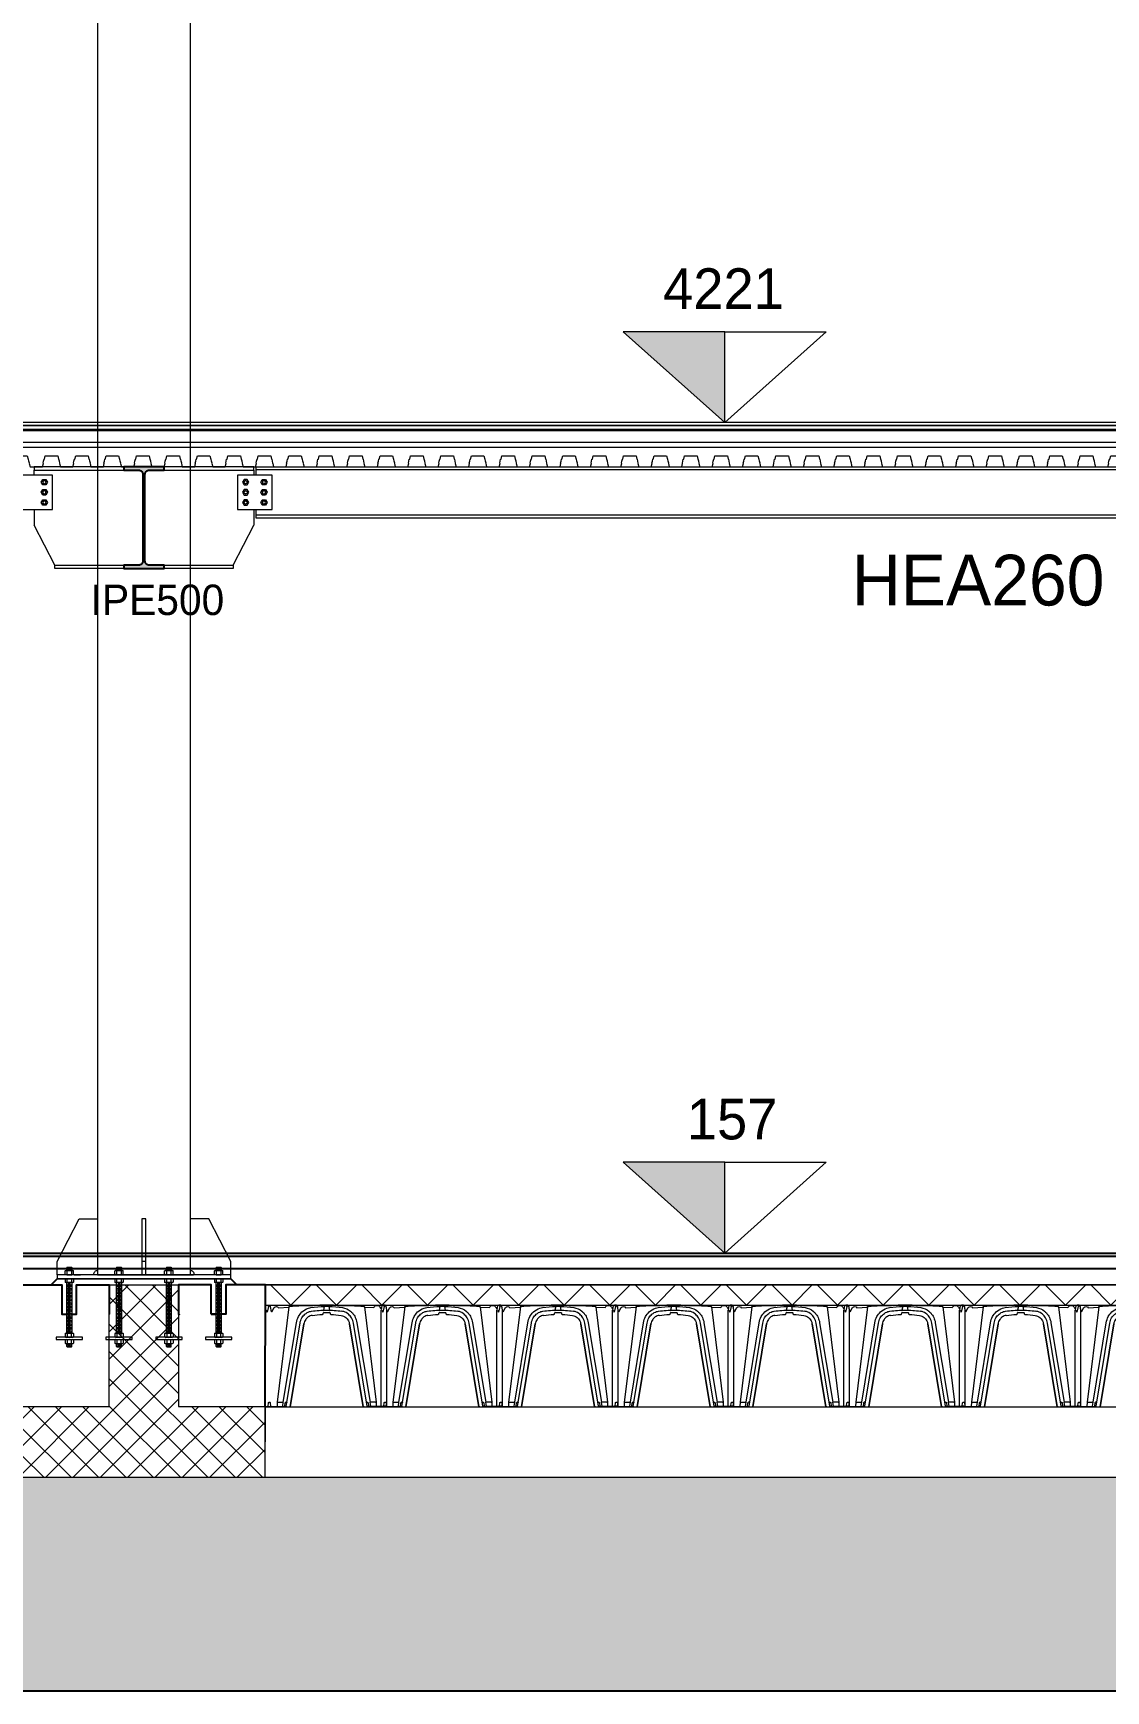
# Model space of a CAD drawing. Header units: millimetres. Extents: x -6949 to 549764, y -83146 to 127128.
# Drawn here: x 295079 to 300364, y 60513 to 68681 of the extents above; entities that cross this region are included whole.
import ezdxf

# ---------------------------------------------------------------- set-up
doc = ezdxf.new("R2010")
doc.units = ezdxf.units.MM
for name, color, linetype, lineweight in [('armatura', 1, 'Continuous', 15), ('bulloni', 5, 'Continuous', 9), ('fonda', 7, 'Continuous', 18), ('iglù', 252, 'Continuous', 9), ('Layer4', 7, 'Continuous', 15), ('piastra', 6, 'Continuous', 18), ('S-BEAM', 5, 'Continuous', 18), ('S-COLS', 7, 'Continuous', 18), ('S-FSTN', 7, 'Continuous', 18), ('S20', 7, 'Continuous', 25), ('SEZIONI acciaio - Steel sections', 7, 'Continuous', 25), ('solaio2', 7, 'Continuous', 9)]:
    doc.layers.add(name, color=color, linetype=linetype, lineweight=lineweight)
doc.layers.add('quote', color=7, linetype='Continuous', lineweight=5, true_color=0x383838)
doc.styles.get("Standard").update_dxf_attribs({"font": ''})
doc.styles.get('Standard').set_extended_font_data('Bahnschrift Light')

# ---------------------------------------------------------------- blocks, each defined once
blk = doc.blocks.new('*U410')
at = {"layer": 'bulloni'}
for p, q in [((-8.7, -0.3), (8.7, 0.7)), ((-6.7, 6.9), (6.7, 6.2)), ((-6.7, 3.2), (6.7, 3.9)), ((-8.7, -6.9), (8.7, -6)), ((-6.7, -3.5), (6.7, -2.8))]:
    blk.add_line(p, q, dxfattribs=at)
blk = doc.blocks.new('*U411')
at = {"color": 0, "linetype": 'ByBlock', "lineweight": -2, "transparency": 16777216}
for p in [(0, 227.5), (0, 210), (0, 192.5), (0, 175), (0, 157.5), (0, 140), (0, 122.5), (0, 105), (0, 87.5), (0, 70), (0, 52.5), (0, 35), (0, 17.5), (0, 0)]:
    blk.add_blockref('*U410', p, dxfattribs=at)
blk = doc.blocks.new('*U412')
at = {"layer": 'bulloni'}
for p, q in [((-8.7, -0.3), (8.7, 0.7)), ((-6.7, 6.9), (6.7, 6.2)), ((-6.7, 3.2), (6.7, 3.9)), ((-8.7, -6.9), (8.7, -6)), ((-6.7, -3.5), (6.7, -2.8))]:
    blk.add_line(p, q, dxfattribs=at)
blk = doc.blocks.new('*U405')
at = {"color": 0, "linetype": 'ByBlock', "lineweight": -2, "transparency": 16777216}
for p in [(0, 227.5), (0, 210), (0, 192.5), (0, 175), (0, 157.5), (0, 140), (0, 122.5), (0, 105), (0, 87.5), (0, 70), (0, 52.5), (0, 35), (0, 17.5), (0, 0)]:
    blk.add_blockref('*U412', p, dxfattribs=at)
blk = doc.blocks.new('*U406')
at = {"layer": 'bulloni'}
for p, q in [((-8.7, -0.3), (8.7, 0.7)), ((-6.7, 6.9), (6.7, 6.2)), ((-6.7, 3.2), (6.7, 3.9)), ((-8.7, -6.9), (8.7, -6)), ((-6.7, -3.5), (6.7, -2.8))]:
    blk.add_line(p, q, dxfattribs=at)
blk = doc.blocks.new('*U407')
at = {"color": 0, "linetype": 'ByBlock', "lineweight": -2, "transparency": 16777216}
for p in [(0, 227.5), (0, 210), (0, 192.5), (0, 175), (0, 157.5), (0, 140), (0, 122.5), (0, 105), (0, 87.5), (0, 70), (0, 52.5), (0, 35), (0, 17.5), (0, 0)]:
    blk.add_blockref('*U406', p, dxfattribs=at)
blk = doc.blocks.new('*U408')
at = {"layer": 'bulloni'}
for p, q in [((-8.7, -0.3), (8.7, 0.7)), ((-6.7, 6.9), (6.7, 6.2)), ((-6.7, 3.2), (6.7, 3.9)), ((-8.7, -6.9), (8.7, -6)), ((-6.7, -3.5), (6.7, -2.8))]:
    blk.add_line(p, q, dxfattribs=at)
blk = doc.blocks.new('*U409')
at = {"color": 0, "linetype": 'ByBlock', "lineweight": -2, "transparency": 16777216}
for p in [(0, 227.5), (0, 210), (0, 192.5), (0, 175), (0, 157.5), (0, 140), (0, 122.5), (0, 105), (0, 87.5), (0, 70), (0, 52.5), (0, 35), (0, 17.5), (0, 0)]:
    blk.add_blockref('*U408', p, dxfattribs=at)
blk = doc.blocks.new('*U442')
at = {"layer": 'bulloni'}
blk.add_lwpolyline([(-15.6, 0), (-7.8, -13.5), (7.8, -13.5), (15.6, 0), (7.8, 13.5), (-7.8, 13.5)], close=True, dxfattribs=at)
for radius in [9, 7.88]:
    blk.add_circle((0, 0), radius, dxfattribs=at)
blk = doc.blocks.new('*U443')
at = {"color": 0, "linetype": 'ByBlock', "lineweight": -2, "transparency": 16777216}
for p in [(0, 0), (0, -50), (0, -100)]:
    blk.add_blockref('*U442', p, dxfattribs=at)
blk = doc.blocks.new('*U436')
at = {"layer": 'bulloni'}
blk.add_lwpolyline([(-15.6, 0), (-7.8, -13.5), (7.8, -13.5), (15.6, 0), (7.8, 13.5), (-7.8, 13.5)], close=True, dxfattribs=at)
for radius in [9, 7.88]:
    blk.add_circle((0, 0), radius, dxfattribs=at)
blk = doc.blocks.new('*U437')
at = {"color": 0, "linetype": 'ByBlock', "lineweight": -2, "transparency": 16777216}
for p in [(0, 0), (0, -50), (0, -100)]:
    blk.add_blockref('*U436', p, dxfattribs=at)
blk = doc.blocks.new('*U440')
at = {"layer": 'bulloni'}
blk.add_lwpolyline([(-15.6, 0), (-7.8, -13.5), (7.8, -13.5), (15.6, 0), (7.8, 13.5), (-7.8, 13.5)], close=True, dxfattribs=at)
for radius in [9, 7.88]:
    blk.add_circle((0, 0), radius, dxfattribs=at)
blk = doc.blocks.new('*U441')
at = {"color": 0, "linetype": 'ByBlock', "lineweight": -2, "transparency": 16777216}
for p in [(0, 0), (0, -50), (0, -100)]:
    blk.add_blockref('*U440', p, dxfattribs=at)
blk = doc.blocks.new('solido h 50')
at = {"linetype": 'Continuous'}
for p, q in [((107.6, 927.3), (108.9, 933.3)), ((110.2, 934.3), (113.1, 934.3)), ((115.6, 928.1), (114.5, 933.3)), ((117.8, 931.5), (115.8, 928.1)), ((140.9, 931.9), (123.5, 790.9)), ((126.8, 930.8), (126.5, 931.3)), ((140.8, 931.6), (126.8, 930.8)), ((140.9, 931.9), (140.9, 931.9)), ((140.9, 931.9), (140.9, 931.9)), ((140.9, 931.9), (140.9, 931.9)), ((140.9, 931.9), (140.9, 931.9)), ((141.6, 932.6), (141.6, 932.6)), ((150.4, 933.4), (150.3, 933.4)), ((174.8, 934.2), (174.6, 934.2)), ((177, 934.2), (174.7, 934.2)), ((176.1, 934.2), (174.8, 934.2)), ((177, 934.2), (176.1, 934.2)), ((177.3, 934.2), (177, 934.2)), ((177.3, 934.2), (177.3, 934.2)), ((177.3, 934.2), (177.3, 934.2)), ((177.9, 934.2), (177.3, 934.2)), ((177.9, 934.2), (177.3, 934.2)), ((177.9, 934.2), (177.9, 934.2)), ((179, 934.2), (177.9, 934.2)), ((206.9, 934.3), (186.3, 934.3)), ((186.3, 934.3), (206.9, 934.3)), ((191.9, 927.2), (193, 932.3)), ((200, 934.3), (193.2, 934.3)), ((193.2, 934.3), (193.2, 934.3)), ((199.3, 933), (193.9, 933)), ((200, 934.3), (200, 934.3)), ((200.1, 932.3), (201.2, 927.2)), ((242.8, 933.4), (242.8, 933.4)), ((251.6, 932.6), (251.6, 932.6)), ((252.3, 931.9), (252.3, 931.9)), ((252.3, 931.9), (252.3, 931.9)), ((252.3, 931.9), (252.3, 931.9)), ((252.3, 931.9), (252.3, 931.9)), ((252.3, 931.9), (269.6, 790.9)), ((267.8, 930.7), (252.3, 931.6)), ((278, 924.7), (279.6, 932.3)), ((280.5, 933), (281.9, 933)), ((282.8, 932.3), (284.5, 924.3)), ((107.6, 927.3), (107.6, 927.3)), ((107.6, 927.2), (107.6, 927.3)), ((107.6, 927.2), (107.6, 927.2)), ((107.6, 925.6), (107.6, 927.2)), ((107.6, 785.4), (107.6, 907.8)), ((151.9, 908.6), (132.4, 790.9)), ((136.8, 785.3), (157.1, 907.8)), ((163, 906.8), (142.7, 784.3)), ((142.7, 784.3), (163, 906.8)), ((151.9, 908.6), (151.9, 908.6)), ((163, 906.8), (163, 906.8)), ((163, 906.8), (163, 906.8)), ((190.6, 920.7), (190.6, 920.7)), ((190.6, 920.7), (190.7, 920.7)), ((190.6, 920.7), (190.7, 920.7)), ((190.6, 920.7), (190.6, 920.7)), ((191.4, 921.8), (191.3, 921.3)), ((191.3, 921.3), (191.3, 921.3)), ((191.3, 921.3), (191.3, 921.3)), ((191.6, 922.7), (191.4, 921.9)), ((191.4, 921.9), (191.4, 921.8)), ((191.6, 922.9), (191.6, 922.9)), ((191.6, 922.9), (191.6, 922.7)), ((191.6, 922.9), (191.6, 922.9)), ((192.2, 923.6), (192.2, 923.6)), ((201.5, 922.9), (201.5, 922.9)), ((201.6, 922.7), (201.5, 922.9)), ((201.5, 922.9), (201.5, 922.9)), ((201.7, 921.9), (201.6, 922.7)), ((201.8, 921.6), (201.7, 921.9)), ((201.9, 921.3), (201.8, 921.6)), ((201.9, 921.3), (201.9, 921.3)), ((201.9, 921.3), (201.9, 921.3)), ((202.5, 920.7), (202.6, 920.7)), ((202.6, 920.7), (202.9, 920.7)), ((202.9, 920.7), (202.6, 920.7)), ((230.2, 906.8), (230.2, 906.8)), ((250.4, 784.3), (230.2, 906.8)), ((230.2, 906.8), (230.2, 906.8)), ((230.2, 906.8), (250.4, 784.3)), ((256.3, 785.3), (236, 907.8)), ((241.2, 908.6), (241.2, 908.6)), ((260.7, 790.9), (241.2, 908.6)), ((277.7, 924.7), (274.2, 930.9)), ((277.7, 924.7), (277.7, 924.7)), ((278, 924.7), (278, 924.7)), ((278, 924.7), (278, 924.7)), ((278, 924.7), (278, 924.7)), ((284.5, 924.3), (284.5, 924.4)), ((284.5, 924.4), (284.5, 924.4)), ((286.3, 927.1), (284.7, 924.3)), ((284.8, 924.3), (284.7, 924.3)), ((287.1, 927.3), (286.6, 927.3)), ((287.1, 927.3), (287.1, 927.3)), ((287.1, 784.3), (287.1, 927.3)), ((107.6, 785.4), (108.2, 785.4)), ((107.6, 784.9), (107.6, 785.4)), ((108.2, 784.9), (107.6, 784.9)), ((107.6, 784.9), (107.6, 784.9)), ((108.2, 785.4), (108.6, 785.4)), ((108.5, 784.9), (108.2, 784.9)), ((108.5, 784.9), (109.7, 784.9)), ((109.8, 785.4), (108.6, 785.4)), ((112.7, 784.9), (109.7, 784.9)), ((109.8, 785.4), (112.2, 785.4)), ((113.5, 785.4), (112.2, 785.4)), ((113.9, 784.9), (112.7, 784.9)), ((112.8, 784.3), (112.7, 784.9)), ((112.8, 784.3), (114, 784.3)), ((114, 785.4), (113.5, 785.4)), ((113.9, 784.9), (130.1, 784.9)), ((114, 784.3), (113.9, 784.9)), ((123.5, 785.4), (114, 785.4)), ((114, 784.3), (130.1, 784.3)), ((123.5, 790.9), (123.4, 784.9)), ((124.4, 790.9), (123.5, 790.9)), ((124.4, 790.9), (132.5, 790.9)), ((130.1, 784.9), (136.4, 784.9)), ((136.8, 784.3), (130.1, 784.3)), ((131.5, 785.3), (132.5, 790.9)), ((135.3, 790.1), (134.9, 785)), ((137.3, 790.9), (136.2, 790.9)), ((136.8, 785.1), (136.8, 784.3)), ((141.1, 784.3), (136.8, 784.3)), ((141.1, 784.3), (142.7, 784.3)), ((252.1, 784.3), (250.4, 784.3)), ((256.5, 784.3), (252.1, 784.3)), ((255.9, 790.9), (256.9, 790.9)), ((256.3, 785.3), (256.4, 784.9)), ((256.8, 784.9), (256.4, 784.9)), ((256.4, 784.9), (256.5, 784.3)), ((256.5, 784.3), (256.9, 784.3)), ((287.1, 784.9), (256.8, 784.9)), ((256.8, 784.9), (256.8, 784.9)), ((256.9, 784.3), (256.9, 784.3)), ((263.1, 784.3), (256.9, 784.3)), ((258.3, 785), (257.8, 790.1)), ((268.7, 790.9), (260.7, 790.9)), ((261.6, 785.3), (260.7, 790.9)), ((279.3, 784.3), (263.1, 784.3)), ((268.7, 790.9), (269.6, 790.9)), ((269.6, 790.9), (269.7, 784.9)), ((279.3, 784.3), (280.5, 784.3)), ((279.9, 790.1), (279.5, 785)), ((286.7, 784.3), (280.5, 784.3)), ((281.8, 790.9), (280.8, 790.9)), ((283.2, 785), (282.7, 790.1)), ((287.1, 784.3), (286.7, 784.3))]:
    blk.add_line(p, q, dxfattribs=at)
for points in [[(173.4, 931, 0.136663), (161.4, 925.6, 0.075513), (156.2, 919.8, 0.069948), (152.9, 912.6, 0.0344), (151.9, 908.6)], [(157.1, 907.8, -0.089518), (159.9, 915.6, -0.08462), (164.5, 921.1, -0.102034), (171.3, 925, -0.039458), (174.2, 925.6)], [(175.1, 919.3, 0.133193), (168.5, 916.4, 0.106303), (164.5, 911.4, 0.076859), (163, 906.8)], [(191.6, 922.9, -0.162784), (192, 923.5, -0.095787), (192.2, 923.6)], [(201, 923.6, -0.128744), (201.2, 923.4, -0.135765), (201.5, 922.9)], [(218, 919.3, -0.115244), (223.8, 917, -0.089496), (227.6, 913.3, -0.111107), (230.2, 906.8)], [(236, 907.8, 0.089518), (233.3, 915.6, 0.08462), (228.7, 921.1, 0.102034), (221.9, 925, 0.039458), (219, 925.6)], [(241.2, 908.6, 0.07966), (238.3, 917.5, 0.08148), (233.1, 924.4, 0.113923), (223.6, 930.1, 0.040821), (219.8, 931)]]:
    blk.add_lwpolyline(points, format="xyb", dxfattribs=at)
for centre, radius, start, end in [((110.2, 933), 1.35, 90, 168), ((113.1, 933), 1.35, 12, 90), ((122.1, 929.1), 4.95, 27, 150), ((141.6, 931.9), 0.75, 91.9179, 173.9883), ((141.6, 931.8), 0.75, 91.9181, 173.9882), ((167.2, 680.5), 253.4, 91.6199, 95.8125), ((188.6, 116.1), 818.2, 90.9842, 92.0008), ((196.6, 773.8), 158.8, 91.2231, 98.3969), ((196.6, -692.2), 1626.5, 90.3633, 90.6196), ((186.3, 932.8), 1.5, 90, 90.3633), ((193.2, 933), 1.35, 90, 98.8655), ((193.9, 932.1), 0.9, 90, 168), ((199.3, 932.1), 0.9, 12, 90), ((200, 933), 1.35, 81.1345, 90), ((196.6, 773.8), 158.8, 81.6031, 88.7768), ((203.8, 90.8), 843.5, 88.01, 89.7898), ((225.9, 680.5), 253.4, 84.1906, 88.3832), ((251.6, 931.9), 0.75, 6.0149, 88.0851), ((251.6, 931.9), 0.75, 6.0148, 88.0852), ((271, 929.1), 3.6, 30, 152.9143), ((280.5, 932.1), 0.9, 90, 168), ((281.9, 932.1), 0.9, 12, 90), ((-10694, 899.6), 10801.6, 0.04323, 0.13798), ((108.2, 906.6), 1.17, 78.7223, 91.1428), ((115.7, 928.1), 0.159, 213.856, 328.0392), ((196.6, 773.8), 153.4, 89.9999, 98.3968), ((196.6, 773.8), 147, 92.3342, 98.3969), ((196.6, 773.8), 147, 92.3339, 98.3969), ((190.6, 921.5), 0.75, 276.8301, 347.6969), ((190.6, 921.5), 0.75, 276.7973, 347.7432), ((196.3, 767.4), 156.2, 89.9081, 91.5201), ((196.6, 773.8), 153.4, 81.6032, 90.0001), ((196.8, 763.3), 160.4, 88.5128, 90.0819), ((202.6, 921.5), 0.75, 192.2309, 262.2068), ((202.6, 921.5), 0.751, 192.2044, 262.2384), ((196.6, 773.8), 147, 81.6031, 87.5469), ((196.6, 773.8), 147, 81.6031, 87.5469), ((277.8, 924.8), 0.15, 213.9796, 339.3171), ((284.6, 924.4), 0.15, 200.4704, 330.0115), ((284.6, 924.4), 0.15, 192.0138, 329.9989), ((286.6, 927), 0.3, 90.0075, 149.9931), ((131.1, 785.3), 0.452, 269.7718, 350.4703), ((134.8, 785), 0.15, 270, 355), ((136.2, 790), 0.9, 90, 175), ((136.4, 785.3), 0.45, 270, 324.2654), ((136.4, 785.3), 0.45, 324.2654, 350.6), ((137.3, 790), 0.9, 56.716, 90), ((255.9, 790), 0.9, 90, 123.284), ((256.9, 790), 0.9, 5, 90), ((258.4, 785), 0.15, 185, 270), ((262.1, 785.3), 0.452, 189.5297, 270.2282), ((279.3, 785), 0.15, 270, 355), ((280.8, 790), 0.9, 90, 175), ((281.8, 790), 0.9, 5, 90), ((283.3, 785), 0.15, 185, 270)]:
    blk.add_arc(centre, radius, start, end, dxfattribs=at)
blk = doc.blocks.new('*U485')
at = {"layer": 'iglù', "linetype": 'Continuous', "xscale": -3.333639676299367, "yscale": 3.333639676299367, "zscale": 3.333639676299367}
blk.add_blockref('solido h 50', (658, -2864.7), dxfattribs=at)
blk = doc.blocks.new('*U486')
at = {"layer": 'S-BEAM', "color": 0, "linetype": 'ByBlock', "lineweight": -2, "transparency": 16777216}
for p in [(0, 0), (570, 0), (1140, 0), (1710, 0), (2280, 0), (2850, 0), (3420, 0), (3990, 0), (4560, 0), (5130, 0), (5700, 0)]:
    blk.add_blockref('*U485', p, dxfattribs=at)
blk = doc.blocks.new('*U487')
at = {"layer": 'Layer4'}
for points in [[(-109.7, 11.3), (-105.8, 27.5), (-44.2, 27.5), (-40.3, 11.3)], [(-35.1, -10), (-33.5, -8.6), (-35.8, 1.1), (-38.2, 10.8), (-40.3, 11.3)], [(35.1, -10), (33.5, -8.6), (35.8, 1.1), (38.2, 10.8), (40.3, 11.3)], [(40.3, 11.3), (44.2, 27.5), (105.8, 27.5), (109.7, 11.3)], [(-35.1, -10), (-30.7, -27.5), (30.7, -27.5), (35.1, -10)]]:
    blk.add_lwpolyline(points, dxfattribs=at)
blk = doc.blocks.new('*U488')
at = {"layer": 'fonda', "color": 0, "linetype": 'ByBlock', "lineweight": -2, "transparency": 16777216}
for p in [(29250, 0), (29400, 0), (29550, 0), (29700, 0), (29850, 0), (30000, 0), (30150, 0), (30300, 0), (30450, 0), (30600, 0), (30750, 0), (30900, 0), (31050, 0), (31200, 0), (31350, 0), (31500, 0), (31650, 0), (31800, 0), (31950, 0), (32100, 0), (32250, 0), (32400, 0), (32550, 0), (32700, 0), (32850, 0), (33000, 0), (33150, 0), (33300, 0), (33450, 0), (33600, 0), (33750, 0), (33900, 0), (34050, 0), (34200, 0), (34350, 0), (34500, 0)]:
    blk.add_blockref('*U487', p, dxfattribs=at)
blk = doc.blocks.new('*U1689')
at = {"layer": 'quote', "true_color": 0xc7c8ca}
h = blk.add_hatch(color=9, dxfattribs=at)
h.dxf.hatch_style = 1
h.paths.add_polyline_path([(100, 500), (38.5, 500), (-100, 500), (-100, 484), (-26.1, 484, -0.414214), (-5.1, 463), (-5.1, 37, -0.414214), (-26.1, 16), (-100, 16), (-100, 0), (100, 0), (100, 16), (26.1, 16, -0.414214), (5.1, 37), (5.1, 463, -0.414214), (26.1, 484), (100, 484)])
blk = doc.blocks.new('*U1690')
at = {"layer": 'quote', "color": 0, "linetype": 'ByBlock', "lineweight": -2, "transparency": 16777216}
blk.add_blockref('*U1689', (30000, -8000), dxfattribs=at)

msp = doc.modelspace()

# ---------------------------------------------------------------- hatches: boundary and pattern name
h = msp.add_hatch()
h.set_pattern_fill('EARTH', color=23, scale=41, angle=57)
h.set_pattern_definition([(57, (49914.32, -0.46), (-76.5511, 360.14466), [260.35, -260.35]), (57, (49832.44, 52.71), (-76.5511, 360.14466), [260.35, -260.35]), (57, (49750.56, 105.9), (-76.5511, 360.14466), [260.35, -260.35]), (147, (49741, 150.9), (-360.14466, -76.5511), [260.35, -260.35]), (147, (49794.17, 232.79), (-360.14466, -76.5511), [260.35, -260.35]), (147, (49847.34, 314.67), (-360.14466, -76.5511), [260.35, -260.35])])
h.paths.add_polyline_path([(305727.8, 62512.5), (304724.8, 62512.5), (304724.8, 61563), (264024.8, 61563), (264024.8, 62513), (263024.8, 62513), (263024.8, 60513), (301224.8, 60513), (305727.8, 60513)])
at = {"layer": 'fonda'}
h = msp.add_hatch(dxfattribs=at)
h.set_pattern_fill('ANSI37', color=256, scale=30)
h.paths.add_polyline_path([(295453.9, 61913.5), (295024.8, 61913.5), (295024.8, 61913), (295024.8, 61563.4), (296220.9, 61563.4), (296221.9, 61913.3), (295795.7, 61914.4), (295795.7, 62512.9), (295453.9, 62512.9)])
at = {"layer": 'quote', "true_color": 0xc7c8ca}
h = msp.add_hatch(color=9, dxfattribs=at)
h.dxf.hatch_style = 1
h.paths.add_polyline_path([(298486.5, 67209.3), (297986.5, 67209.3), (298486.5, 66762)])
h = msp.add_hatch(color=9, dxfattribs=at)
h.dxf.hatch_style = 1
h.paths.add_polyline_path([(298486.5, 63117.1), (297986.5, 63117.1), (298486.5, 62669.8)])
at = {"layer": 'S-BEAM', "true_color": 0xc7c8ca}
h = msp.add_hatch(dxfattribs=at)
h.set_pattern_fill('ANSI37', color=9, scale=50)
h.paths.add_polyline_path([(302523.3, 62512.9), (296223.3, 62512.8), (296223.3, 62412.8), (302523.3, 62412.9)])

# ---------------------------------------------------------------- linework, layer by layer
at = {"color": 0, "lineweight": 9}
for points in [[(265083.8, 66764.8), (303665.8, 66764.8), (303665.8, 66748.4), (265083.8, 66748.4)], [(265083.8, 66748.4), (303665.8, 66748.4), (303665.8, 66728.4), (265083.8, 66728.4)]]:
    msp.add_lwpolyline(points, close=True, dxfattribs=at)
msp.add_lwpolyline([(265083.8, 66663.4), (265083.8, 66723.4), (303665.8, 66723.4), (303665.8, 66663.4), (265083.8, 66663.4)], dxfattribs=at)
msp.add_lwpolyline([(265024.8, 62669.8), (303724.8, 62669.8), (303724.8, 62653.4), (265024.8, 62653.4)], close=True)
for points in [[(265024.8, 62513.4), (265024.8, 62593.4), (303724.8, 62593.4)], [(264024.8, 62513), (263024.8, 62513), (263024.8, 60513), (301224.8, 60513), (305727.8, 60513), (305727.8, 62512.5), (304724.8, 62512.5)], [(295024.8, 61913.5), (295024.8, 62513), (295194.8, 62513)], [(295270.1, 62369), (295292.8, 62369), (295292.8, 62513)], [(296221.9, 61913.4), (296223.3, 62512.8), (296082.8, 62513)]]:
    msp.add_lwpolyline(points)
at = {"layer": 'armatura'}
msp.add_lwpolyline([(265113.8, 66640.4), (303644.1, 66640.4)], dxfattribs=at)
at = {"layer": 'bulloni'}
for p, q in [((295238.6, 62583.4), (295236.1, 62581.7)), ((295236.1, 62566.1), (295236.1, 62581.7)), ((295238.6, 62564.4), (295236.1, 62566.1)), ((295238.6, 62583.4), (295275.2, 62583.4)), ((295244.9, 62598.8), (295246.2, 62600.1)), ((295244.9, 62598.8), (295244.9, 62583.4)), ((295244.9, 62598.8), (295268.9, 62598.8)), ((295246.2, 62600.1), (295267.6, 62600.1)), ((295246.5, 62566.1), (295246.5, 62581.7)), ((295265.6, 62592.7), (295248.2, 62591.7)), ((295265.6, 62586), (295248.2, 62585)), ((295263.6, 62595.9), (295250.2, 62595.1)), ((295263.6, 62589.2), (295250.2, 62588.5)), ((295267.3, 62581.7), (295267.3, 62566.1)), ((295267.6, 62600.1), (295268.9, 62598.8)), ((295268.9, 62598.8), (295268.9, 62583.4)), ((295275.2, 62583.4), (295277.7, 62581.7)), ((295275.2, 62564.4), (295277.7, 62566.1)), ((295277.7, 62566.1), (295277.7, 62581.7)), ((295483.9, 62583.4), (295481.4, 62581.7)), ((295481.4, 62566.1), (295481.4, 62581.7)), ((295483.9, 62564.4), (295481.4, 62566.1)), ((295483.9, 62583.4), (295520.5, 62583.4)), ((295490.2, 62598.8), (295491.5, 62600.1)), ((295490.2, 62598.8), (295490.2, 62583.4)), ((295490.2, 62598.8), (295514.2, 62598.8)), ((295491.5, 62600.1), (295512.9, 62600.1)), ((295491.8, 62566.1), (295491.8, 62581.7)), ((295510.9, 62592.7), (295493.5, 62591.7)), ((295510.9, 62586), (295493.5, 62585)), ((295508.9, 62595.9), (295495.5, 62595.1)), ((295508.9, 62589.2), (295495.5, 62588.5)), ((295512.6, 62581.7), (295512.6, 62566.1)), ((295512.9, 62600.1), (295514.2, 62598.8)), ((295514.2, 62598.8), (295514.2, 62583.4)), ((295520.5, 62583.4), (295523, 62581.7)), ((295520.5, 62564.4), (295523, 62566.1)), ((295523, 62566.1), (295523, 62581.7)), ((295729.2, 62583.4), (295726.7, 62581.7)), ((295726.7, 62566.1), (295726.7, 62581.7)), ((295729.2, 62564.4), (295726.7, 62566.1)), ((295729.2, 62583.4), (295765.8, 62583.4)), ((295735.5, 62598.8), (295736.8, 62600.1)), ((295735.5, 62598.8), (295735.5, 62583.4)), ((295735.5, 62598.8), (295759.5, 62598.8)), ((295736.8, 62600.1), (295758.2, 62600.1)), ((295737.1, 62566.1), (295737.1, 62581.7)), ((295756.2, 62592.7), (295738.8, 62591.7)), ((295756.2, 62586), (295738.8, 62585)), ((295754.2, 62595.9), (295740.8, 62595.1)), ((295754.2, 62589.2), (295740.8, 62588.5)), ((295757.9, 62581.7), (295757.9, 62566.1)), ((295758.2, 62600.1), (295759.5, 62598.8)), ((295759.5, 62598.8), (295759.5, 62583.4)), ((295765.8, 62583.4), (295768.3, 62581.7)), ((295765.8, 62564.4), (295768.3, 62566.1)), ((295768.3, 62566.1), (295768.3, 62581.7)), ((295974.5, 62583.4), (295972, 62581.7)), ((295972, 62566.1), (295972, 62581.7)), ((295974.5, 62564.4), (295972, 62566.1)), ((295974.5, 62583.4), (296011.1, 62583.4)), ((295980.8, 62598.8), (295982.1, 62600.1)), ((295980.8, 62598.8), (295980.8, 62583.4)), ((295980.8, 62598.8), (296004.8, 62598.8)), ((295982.1, 62600.1), (296003.5, 62600.1)), ((295982.4, 62566.1), (295982.4, 62581.7)), ((296001.5, 62592.7), (295984.1, 62591.7)), ((296001.5, 62586), (295984.1, 62585)), ((295999.5, 62595.9), (295986.1, 62595.1)), ((295999.5, 62589.2), (295986.1, 62588.5)), ((296003.2, 62581.7), (296003.2, 62566.1)), ((296003.5, 62600.1), (296004.8, 62598.8)), ((296004.8, 62598.8), (296004.8, 62583.4)), ((296011.1, 62583.4), (296013.6, 62581.7)), ((296011.1, 62564.4), (296013.6, 62566.1)), ((296013.6, 62566.1), (296013.6, 62581.7)), ((295238.6, 62543.4), (295236.1, 62541.7)), ((295236.1, 62541.7), (295236.1, 62526.1)), ((295238.6, 62524.4), (295236.1, 62526.1)), ((295238.6, 62564.4), (295275.2, 62564.4)), ((295275.2, 62543.4), (295238.6, 62543.4)), ((295275.2, 62524.4), (295238.6, 62524.4)), ((295244.9, 62563.4), (295268.9, 62563.4)), ((295244.9, 62275.4), (295244.9, 62524.4)), ((295246.5, 62526.1), (295246.5, 62541.7)), ((295267.3, 62541.7), (295267.3, 62526.1)), ((295268.9, 62524.4), (295268.9, 62275.4)), ((295275.2, 62543.4), (295277.7, 62541.7)), ((295275.2, 62524.4), (295277.7, 62526.1)), ((295277.7, 62541.7), (295277.7, 62526.1)), ((295483.9, 62543.4), (295481.4, 62541.7)), ((295481.4, 62541.7), (295481.4, 62526.1)), ((295483.9, 62524.4), (295481.4, 62526.1)), ((295483.9, 62564.4), (295520.5, 62564.4)), ((295520.5, 62543.4), (295483.9, 62543.4)), ((295520.5, 62524.4), (295483.9, 62524.4)), ((295490.2, 62563.4), (295514.2, 62563.4)), ((295490.2, 62275.4), (295490.2, 62524.4)), ((295491.8, 62526.1), (295491.8, 62541.7)), ((295512.6, 62541.7), (295512.6, 62526.1)), ((295514.2, 62524.4), (295514.2, 62275.4)), ((295520.5, 62543.4), (295523, 62541.7)), ((295520.5, 62524.4), (295523, 62526.1)), ((295523, 62541.7), (295523, 62526.1)), ((295729.2, 62543.4), (295726.7, 62541.7)), ((295726.7, 62541.7), (295726.7, 62526.1)), ((295729.2, 62524.4), (295726.7, 62526.1)), ((295729.2, 62564.4), (295765.8, 62564.4)), ((295765.8, 62543.4), (295729.2, 62543.4)), ((295765.8, 62524.4), (295729.2, 62524.4)), ((295735.5, 62563.4), (295759.5, 62563.4)), ((295735.5, 62275.4), (295735.5, 62524.4)), ((295737.1, 62526.1), (295737.1, 62541.7)), ((295757.9, 62541.7), (295757.9, 62526.1)), ((295759.5, 62524.4), (295759.5, 62275.4)), ((295765.8, 62543.4), (295768.3, 62541.7)), ((295765.8, 62524.4), (295768.3, 62526.1)), ((295768.3, 62541.7), (295768.3, 62526.1)), ((295974.5, 62543.4), (295972, 62541.7)), ((295972, 62541.7), (295972, 62526.1)), ((295974.5, 62524.4), (295972, 62526.1)), ((295974.5, 62564.4), (296011.1, 62564.4)), ((296011.1, 62543.4), (295974.5, 62543.4)), ((296011.1, 62524.4), (295974.5, 62524.4)), ((295980.8, 62563.4), (296004.8, 62563.4)), ((295980.8, 62275.4), (295980.8, 62524.4)), ((295982.4, 62526.1), (295982.4, 62541.7)), ((296003.2, 62541.7), (296003.2, 62526.1)), ((296004.8, 62524.4), (296004.8, 62275.4)), ((296011.1, 62543.4), (296013.6, 62541.7)), ((296011.1, 62524.4), (296013.6, 62526.1)), ((296013.6, 62541.7), (296013.6, 62526.1)), ((295238.6, 62275.4), (295236.1, 62273.7)), ((295236.1, 62273.7), (295236.1, 62258.1)), ((295238.6, 62256.4), (295236.1, 62258.1)), ((295238.6, 62243.4), (295236.1, 62241.7)), ((295236.1, 62241.7), (295236.1, 62226.1)), ((295238.6, 62275.4), (295275.2, 62275.4)), ((295238.6, 62256.4), (295275.2, 62256.4)), ((295238.6, 62243.4), (295275.2, 62243.4)), ((295246.5, 62273.7), (295246.5, 62258.1)), ((295246.5, 62241.7), (295246.5, 62226.1)), ((295267.3, 62258.1), (295267.3, 62273.7)), ((295267.3, 62226.1), (295267.3, 62241.7)), ((295275.2, 62275.4), (295277.7, 62273.7)), ((295275.2, 62256.4), (295277.7, 62258.1)), ((295275.2, 62243.4), (295277.7, 62241.7)), ((295277.7, 62273.7), (295277.7, 62258.1)), ((295277.7, 62241.7), (295277.7, 62226.1)), ((295483.9, 62275.4), (295481.4, 62273.7)), ((295481.4, 62273.7), (295481.4, 62258.1)), ((295483.9, 62256.4), (295481.4, 62258.1)), ((295483.9, 62243.4), (295481.4, 62241.7)), ((295481.4, 62241.7), (295481.4, 62226.1)), ((295483.9, 62275.4), (295520.5, 62275.4)), ((295483.9, 62256.4), (295520.5, 62256.4)), ((295483.9, 62243.4), (295520.5, 62243.4)), ((295491.8, 62273.7), (295491.8, 62258.1)), ((295491.8, 62241.7), (295491.8, 62226.1)), ((295512.6, 62258.1), (295512.6, 62273.7)), ((295512.6, 62226.1), (295512.6, 62241.7)), ((295520.5, 62275.4), (295523, 62273.7)), ((295520.5, 62256.4), (295523, 62258.1)), ((295520.5, 62243.4), (295523, 62241.7)), ((295523, 62273.7), (295523, 62258.1)), ((295523, 62241.7), (295523, 62226.1)), ((295729.2, 62275.4), (295726.7, 62273.7)), ((295726.7, 62273.7), (295726.7, 62258.1)), ((295729.2, 62256.4), (295726.7, 62258.1)), ((295729.2, 62243.4), (295726.7, 62241.7)), ((295726.7, 62241.7), (295726.7, 62226.1)), ((295729.2, 62275.4), (295765.8, 62275.4)), ((295729.2, 62256.4), (295765.8, 62256.4)), ((295729.2, 62243.4), (295765.8, 62243.4)), ((295737.1, 62273.7), (295737.1, 62258.1)), ((295737.1, 62241.7), (295737.1, 62226.1)), ((295757.9, 62258.1), (295757.9, 62273.7)), ((295757.9, 62226.1), (295757.9, 62241.7)), ((295765.8, 62275.4), (295768.3, 62273.7)), ((295765.8, 62256.4), (295768.3, 62258.1)), ((295765.8, 62243.4), (295768.3, 62241.7)), ((295768.3, 62273.7), (295768.3, 62258.1)), ((295768.3, 62241.7), (295768.3, 62226.1)), ((295974.5, 62275.4), (295972, 62273.7)), ((295972, 62273.7), (295972, 62258.1)), ((295974.5, 62256.4), (295972, 62258.1)), ((295974.5, 62243.4), (295972, 62241.7)), ((295972, 62241.7), (295972, 62226.1)), ((295974.5, 62275.4), (296011.1, 62275.4)), ((295974.5, 62256.4), (296011.1, 62256.4)), ((295974.5, 62243.4), (296011.1, 62243.4)), ((295982.4, 62273.7), (295982.4, 62258.1)), ((295982.4, 62241.7), (295982.4, 62226.1)), ((296003.2, 62258.1), (296003.2, 62273.7)), ((296003.2, 62226.1), (296003.2, 62241.7)), ((296011.1, 62275.4), (296013.6, 62273.7)), ((296011.1, 62256.4), (296013.6, 62258.1)), ((296011.1, 62243.4), (296013.6, 62241.7)), ((296013.6, 62273.7), (296013.6, 62258.1)), ((296013.6, 62241.7), (296013.6, 62226.1)), ((295238.6, 62224.4), (295236.1, 62226.1)), ((295238.6, 62224.4), (295275.2, 62224.4)), ((295244.9, 62209.1), (295244.9, 62224.4)), ((295244.9, 62209.1), (295246.2, 62207.7)), ((295244.9, 62209.1), (295268.9, 62209.1)), ((295246.2, 62207.7), (295267.6, 62207.7)), ((295265.6, 62221.9), (295248.2, 62222.8)), ((295265.6, 62215.2), (295248.2, 62216.2)), ((295263.6, 62218.6), (295250.2, 62219.4)), ((295263.6, 62212), (295250.2, 62212.7)), ((295267.6, 62207.7), (295268.9, 62209.1)), ((295268.9, 62209.1), (295268.9, 62224.4)), ((295275.2, 62224.4), (295277.7, 62226.1)), ((295483.9, 62224.4), (295481.4, 62226.1)), ((295483.9, 62224.4), (295520.5, 62224.4)), ((295490.2, 62209.1), (295490.2, 62224.4)), ((295490.2, 62209.1), (295491.5, 62207.7)), ((295490.2, 62209.1), (295514.2, 62209.1)), ((295491.5, 62207.7), (295512.9, 62207.7)), ((295510.9, 62221.9), (295493.5, 62222.8)), ((295510.9, 62215.2), (295493.5, 62216.2)), ((295508.9, 62218.6), (295495.5, 62219.4)), ((295508.9, 62212), (295495.5, 62212.7)), ((295512.9, 62207.7), (295514.2, 62209.1)), ((295514.2, 62209.1), (295514.2, 62224.4)), ((295520.5, 62224.4), (295523, 62226.1)), ((295729.2, 62224.4), (295726.7, 62226.1)), ((295729.2, 62224.4), (295765.8, 62224.4)), ((295735.5, 62209.1), (295735.5, 62224.4)), ((295735.5, 62209.1), (295736.8, 62207.7)), ((295735.5, 62209.1), (295759.5, 62209.1)), ((295736.8, 62207.7), (295758.2, 62207.7)), ((295756.2, 62221.9), (295738.8, 62222.8)), ((295756.2, 62215.2), (295738.8, 62216.2)), ((295754.2, 62218.6), (295740.8, 62219.4)), ((295754.2, 62212), (295740.8, 62212.7)), ((295758.2, 62207.7), (295759.5, 62209.1)), ((295759.5, 62209.1), (295759.5, 62224.4)), ((295765.8, 62224.4), (295768.3, 62226.1)), ((295974.5, 62224.4), (295972, 62226.1)), ((295974.5, 62224.4), (296011.1, 62224.4)), ((295980.8, 62209.1), (295980.8, 62224.4)), ((295980.8, 62209.1), (295982.1, 62207.7)), ((295980.8, 62209.1), (296004.8, 62209.1)), ((295982.1, 62207.7), (296003.5, 62207.7)), ((296001.5, 62221.9), (295984.1, 62222.8)), ((296001.5, 62215.2), (295984.1, 62216.2)), ((295999.5, 62218.6), (295986.1, 62219.4)), ((295999.5, 62212), (295986.1, 62212.7)), ((296003.5, 62207.7), (296004.8, 62209.1)), ((296004.8, 62209.1), (296004.8, 62224.4)), ((296011.1, 62224.4), (296013.6, 62226.1))]:
    msp.add_line(p, q, dxfattribs=at)
for points in [[(295321.9, 62256.4), (295191.9, 62256.4), (295191.9, 62243.4), (295321.9, 62243.4), (295321.9, 62256.4)], [(295567.2, 62256.4), (295437.2, 62256.4), (295437.2, 62243.4), (295567.2, 62243.4), (295567.2, 62256.4)], [(295812.5, 62256.4), (295682.5, 62256.4), (295682.5, 62243.4), (295812.5, 62243.4), (295812.5, 62256.4)], [(296057.8, 62256.4), (295927.8, 62256.4), (295927.8, 62243.4), (296057.8, 62243.4), (296057.8, 62256.4)]]:
    msp.add_lwpolyline(points, dxfattribs=at)
for centre, radius, start, end in [((295241.3, 62574.5), 8.9, 54.26215, 125.73785), ((295241.3, 62573.3), 8.9, 234.26215, 305.73785), ((295256.9, 62550.3), 33.1, 71.68582, 108.31418), ((295256.9, 62597.5), 33.1, 251.68582, 288.31418), ((295272.5, 62574.5), 8.9, 54.26215, 125.73785), ((295272.5, 62573.3), 8.9, 234.26215, 305.73785), ((295486.6, 62574.5), 8.9, 54.26215, 125.73785), ((295486.6, 62573.3), 8.9, 234.26215, 305.73785), ((295502.2, 62550.3), 33.1, 71.68582, 108.31418), ((295502.2, 62597.5), 33.1, 251.68582, 288.31418), ((295517.8, 62574.5), 8.9, 54.26215, 125.73785), ((295517.8, 62573.3), 8.9, 234.26215, 305.73785), ((295731.9, 62574.5), 8.9, 54.26215, 125.73785), ((295731.9, 62573.3), 8.9, 234.26215, 305.73785), ((295747.5, 62550.3), 33.1, 71.68582, 108.31418), ((295747.5, 62597.5), 33.1, 251.68582, 288.31418), ((295763.1, 62574.5), 8.9, 54.26215, 125.73785), ((295763.1, 62573.3), 8.9, 234.26215, 305.73785), ((295977.2, 62574.5), 8.9, 54.26215, 125.73785), ((295977.2, 62573.3), 8.9, 234.26215, 305.73785), ((295992.8, 62550.3), 33.1, 71.68582, 108.31418), ((295992.8, 62597.5), 33.1, 251.68582, 288.31418), ((296008.4, 62574.5), 8.9, 54.26215, 125.73785), ((296008.4, 62573.3), 8.9, 234.26215, 305.73785), ((295241.3, 62534.5), 8.9, 54.26215, 125.73785), ((295241.3, 62533.3), 8.9, 234.26215, 305.73785), ((295256.9, 62510.3), 33.1, 71.68582, 108.31418), ((295256.9, 62557.5), 33.1, 251.68582, 288.31418), ((295272.5, 62534.5), 8.9, 54.26215, 125.73785), ((295272.5, 62533.3), 8.9, 234.26215, 305.73785), ((295486.6, 62534.5), 8.9, 54.26215, 125.73785), ((295486.6, 62533.3), 8.9, 234.26215, 305.73785), ((295502.2, 62510.3), 33.1, 71.68582, 108.31418), ((295502.2, 62557.5), 33.1, 251.68582, 288.31418), ((295517.8, 62534.5), 8.9, 54.26215, 125.73785), ((295517.8, 62533.3), 8.9, 234.26215, 305.73785), ((295731.9, 62534.5), 8.9, 54.26215, 125.73785), ((295731.9, 62533.3), 8.9, 234.26215, 305.73785), ((295747.5, 62510.3), 33.1, 71.68582, 108.31418), ((295747.5, 62557.5), 33.1, 251.68582, 288.31418), ((295763.1, 62534.5), 8.9, 54.26215, 125.73785), ((295763.1, 62533.3), 8.9, 234.26215, 305.73785), ((295977.2, 62534.5), 8.9, 54.26215, 125.73785), ((295977.2, 62533.3), 8.9, 234.26215, 305.73785), ((295992.8, 62510.3), 33.1, 71.68582, 108.31418), ((295992.8, 62557.5), 33.1, 251.68582, 288.31418), ((296008.4, 62534.5), 8.9, 54.26215, 125.73785), ((296008.4, 62533.3), 8.9, 234.26215, 305.73785), ((295241.3, 62266.5), 8.9, 54.26215, 125.73785), ((295241.3, 62265.3), 8.9, 234.26215, 305.73785), ((295241.3, 62234.5), 8.9, 54.26215, 125.73785), ((295256.9, 62242.3), 33.1, 71.68582, 108.31418), ((295256.9, 62289.5), 33.1, 251.68582, 288.31418), ((295256.9, 62210.3), 33.1, 71.68582, 108.31418), ((295272.5, 62266.5), 8.9, 54.26215, 125.73785), ((295272.5, 62265.3), 8.9, 234.26215, 305.73785), ((295272.5, 62234.5), 8.9, 54.26215, 125.73785), ((295486.6, 62266.5), 8.9, 54.26215, 125.73785), ((295486.6, 62265.3), 8.9, 234.26215, 305.73785), ((295486.6, 62234.5), 8.9, 54.26215, 125.73785), ((295502.2, 62242.3), 33.1, 71.68582, 108.31418), ((295502.2, 62289.5), 33.1, 251.68582, 288.31418), ((295502.2, 62210.3), 33.1, 71.68582, 108.31418), ((295517.8, 62266.5), 8.9, 54.26215, 125.73785), ((295517.8, 62265.3), 8.9, 234.26215, 305.73785), ((295517.8, 62234.5), 8.9, 54.26215, 125.73785), ((295731.9, 62266.5), 8.9, 54.26215, 125.73785), ((295731.9, 62265.3), 8.9, 234.26215, 305.73785), ((295731.9, 62234.5), 8.9, 54.26215, 125.73785), ((295747.5, 62242.3), 33.1, 71.68582, 108.31418), ((295747.5, 62289.5), 33.1, 251.68582, 288.31418), ((295747.5, 62210.3), 33.1, 71.68582, 108.31418), ((295763.1, 62266.5), 8.9, 54.26215, 125.73785), ((295763.1, 62265.3), 8.9, 234.26215, 305.73785), ((295763.1, 62234.5), 8.9, 54.26215, 125.73785), ((295977.2, 62266.5), 8.9, 54.26215, 125.73785), ((295977.2, 62265.3), 8.9, 234.26215, 305.73785), ((295977.2, 62234.5), 8.9, 54.26215, 125.73785), ((295992.8, 62242.3), 33.1, 71.68582, 108.31418), ((295992.8, 62289.5), 33.1, 251.68582, 288.31418), ((295992.8, 62210.3), 33.1, 71.68582, 108.31418), ((296008.4, 62266.5), 8.9, 54.26215, 125.73785), ((296008.4, 62265.3), 8.9, 234.26215, 305.73785), ((296008.4, 62234.5), 8.9, 54.26215, 125.73785), ((295241.3, 62233.3), 8.9, 234.26215, 305.73785), ((295256.9, 62257.5), 33.1, 251.68582, 288.31418), ((295272.5, 62233.3), 8.9, 234.26215, 305.73785), ((295486.6, 62233.3), 8.9, 234.26215, 305.73785), ((295502.2, 62257.5), 33.1, 251.68582, 288.31418), ((295517.8, 62233.3), 8.9, 234.26215, 305.73785), ((295731.9, 62233.3), 8.9, 234.26215, 305.73785), ((295747.5, 62257.5), 33.1, 251.68582, 288.31418), ((295763.1, 62233.3), 8.9, 234.26215, 305.73785), ((295977.2, 62233.3), 8.9, 234.26215, 305.73785), ((295992.8, 62257.5), 33.1, 251.68582, 288.31418), ((296008.4, 62233.3), 8.9, 234.26215, 305.73785)]:
    msp.add_arc(centre, radius, start, end, dxfattribs=at)
at = {"layer": 'fonda'}
for points in [[(295453.9, 61913.5), (295453.9, 62512.9), (295795.7, 62512.9), (295795.7, 61914.4), (296221.9, 61913.3), (296220.9, 61563.4), (295024.8, 61563.4), (295024.8, 61913.5)], [(296221.4, 61913), (302524.8, 61913), (302524.8, 61563.4), (296221.4, 61563.4)]]:
    msp.add_lwpolyline(points, close=True, dxfattribs=at)
for points in [[(302523.3, 62512.8), (296223.3, 62512.8), (296220.3, 61913.1), (302523.3, 61913.4), (302523.3, 62512.8)], [(302524.8, 62513), (296223.3, 62512.8), (296221.9, 61913.3), (302524.8, 61913), (302524.8, 62513)]]:
    msp.add_lwpolyline(points, dxfattribs=at)
at = {"layer": 'piastra'}
for p, q in [((295083.8, 66503.4), (295083.8, 66527.4)), ((296165.8, 66527.4), (296165.8, 66503.4)), ((295083.8, 66333.4), (295083.8, 66256.1)), ((296165.8, 66333.4), (296165.8, 66256.1)), ((295185.4, 66059.4), (295083.8, 66256.1)), ((296064.2, 66059.4), (296165.8, 66256.1))]:
    msp.add_line(p, q, dxfattribs=at)
for points in [[(295173.8, 66503.4), (295003.8, 66503.4), (295003.8, 66333.4), (295173.8, 66333.4)], [(296255.8, 66503.4), (296085.8, 66503.4), (296085.8, 66333.4), (296255.8, 66333.4)], [(295634.8, 62838.9), (295614.8, 62838.9), (295614.8, 62563.4), (295634.8, 62563.4)]]:
    msp.add_lwpolyline(points, close=True, dxfattribs=at)
for points in [[(295650.9, 66527.4), (296165.8, 66527.4), (296165.8, 66543.4), (295083.8, 66543.4), (295083.8, 66527.4), (295598.7, 66527.4)], [(295650.9, 66059.4), (296064.2, 66059.4), (296064.2, 66043.4), (295185.4, 66043.4), (295185.4, 66059.4), (295598.7, 66059.4)], [(295196.8, 62563.4), (295196.8, 62628.4), (295305.6, 62838.9), (295396.3, 62838.9)], [(295196.8, 62563.4), (295196.8, 62628.4), (295305.6, 62838.9), (295396.3, 62838.9)], [(296052.8, 62563.4), (296052.8, 62628.4), (295944.1, 62838.9), (295853.3, 62838.9)], [(296052.8, 62563.4), (296052.8, 62628.4), (295944.1, 62838.9), (295853.3, 62838.9)], [(295634.8, 62628.4), (295614.8, 62628.4)], [(296052.8, 62543.4), (296052.8, 62563.4), (295196.8, 62563.4), (295196.8, 62543.4)], [(296052.8, 62543.4), (295196.8, 62543.4)]]:
    msp.add_lwpolyline(points, dxfattribs=at)
for centre, start, end in [((295396.2, 62563.5), 89.81819, 180.18181), ((295853.4, 62563.5), 359.81819, 90.18181)]:
    msp.add_arc(centre, 19.9, start, end, dxfattribs=at)
at = {"layer": 'quote'}
for points in [[(298486.5, 66762), (298486.5, 67209.3), (297986.5, 67209.3), (298486.5, 66762)], [(298486.5, 66762), (298486.5, 67209.3), (298986.5, 67209.3), (298486.5, 66762)], [(298486.5, 62669.8), (298486.5, 63117.1), (297986.5, 63117.1), (298486.5, 62669.8)], [(298486.5, 62669.8), (298486.5, 63117.1), (298986.5, 63117.1), (298486.5, 62669.8)]]:
    msp.add_lwpolyline(points, dxfattribs=at)
at = {"layer": 'S-BEAM'}
for p, q in [((296175.8, 66543.4), (302573.8, 66543.4)), ((296175.8, 66543.4), (296175.8, 66503.4)), ((296175.8, 66530.9), (302573.8, 66530.9)), ((296175.8, 66333.4), (296175.8, 66293.4)), ((302573.8, 66305.9), (296175.8, 66305.9)), ((296175.8, 66293.4), (302573.8, 66293.4))]:
    msp.add_line(p, q, dxfattribs=at)
at = {"layer": 'S-COLS'}
msp.add_lwpolyline([(295853.3, 74543.4), (295396.3, 74543.4), (295396.3, 62563.4), (295853.3, 62563.4)], close=True, dxfattribs=at)
at = {"layer": 'S-FSTN'}
for p, q in [((295396.3, 62838.9), (295396.3, 62563.4)), ((295396.3, 62716.2), (295396.3, 62686.2)), ((295396.3, 62563.4), (295196.8, 62563.4)), ((295281.5, 62563.4), (295311.5, 62563.4)), ((295838.3, 62563.4), (295868.3, 62563.4)), ((295903.3, 62543.4), (295878.3, 62543.4))]:
    msp.add_line(p, q, dxfattribs=at)
msp.add_lwpolyline([(296052.8, 62563.4), (296052.8, 62563.4), (296052.8, 62563.4), (295196.8, 62563.4), (295196.8, 62543.4), (296052.8, 62543.4), (296052.8, 62543.4), (296052.8, 62563.4)], dxfattribs=at)
at = {"layer": 'S20'}
for points in [[(295196.8, 62543), (295166.8, 62513), (295166.8, 62513), (295166.8, 62513), (295220.8, 62513), (295220.8, 62368.3), (295244.8, 62368.3)], [(295292.8, 62369), (295292.8, 62513), (295346.6, 62513), (295453.9, 62513), (295453.9, 62369), (295453.9, 62369), (295453.9, 62369)], [(295956.7, 62369), (295956.7, 62513), (295903.1, 62513), (295795.7, 62513), (295795.7, 62369), (295799.3, 62369), (295799.3, 62369)], [(296052.8, 62543), (296082.8, 62513), (296082.8, 62513), (296082.8, 62513), (296028.7, 62513), (296028.7, 62368.3), (296004.7, 62368.3)]]:
    msp.add_lwpolyline(points, dxfattribs=at)
msp.add_lwpolyline([(295956.7, 62369), (295980.7, 62369)], close=True, dxfattribs=at)
at = {"layer": 'SEZIONI acciaio - Steel sections'}
msp.add_lwpolyline([(295724.8, 66543.4), (295524.8, 66543.4), (295524.8, 66527.4), (295598.7, 66527.4, -0.414214), (295619.7, 66506.4), (295619.7, 66080.4, -0.414214), (295598.7, 66059.4), (295524.8, 66059.4), (295524.8, 66043.4), (295724.8, 66043.4), (295724.8, 66059.4), (295650.9, 66059.4, -0.414214), (295629.9, 66080.4), (295629.9, 66506.4, -0.414214), (295650.9, 66527.4), (295724.8, 66527.4)], format="xyb", close=True, dxfattribs=at)
at = {"layer": 'solaio2'}
for points in [[(296223.3, 62512.8), (302523.3, 62512.4)], [(296223.3, 62412.8), (302523.3, 62412.9)]]:
    msp.add_lwpolyline(points, dxfattribs=at)

# ---------------------------------------------------------------- block references
at = {"xscale": -1}
for name, p in [('*U441', (295133.8, 66468.4)), ('*U443', (296215.8, 66468.4)), ('*U405', (295256.9, 62284)), ('*U407', (295502.2, 62284)), ('*U409', (295747.5, 62284)), ('*U411', (295992.8, 62284))]:
    msp.add_blockref(name, p, dxfattribs=at)
msp.add_blockref('*U437', (296125.8, 66468.4))
at = {"layer": 'fonda'}
msp.add_blockref('*U488', (265844.1, 66570.9), dxfattribs=at)
at = {"layer": 'quote'}
msp.add_blockref('*U1690', (265624.8, 74043.4), dxfattribs=at)
at = {"layer": 'S-BEAM'}
msp.add_blockref('*U486', (296522.5, 62162.8), dxfattribs=at)

# ---------------------------------------------------------------- texts
at = {"layer": 'quote', "attachment_point": 1}
for s, width, gutter_width, insert, char_height in [('4221', 1708.439, 2, (298182.9, 67522.2), 200), ('HEA260', 854.219, 1, (299112.3, 66110.8), 250), ('IPE500', 854.219, 1, (295362.3, 65963.7), 150), ('157', 1708.439, 2, (298299.8, 63430), 200)]:
    msp.add_mtext_dynamic_manual_height_columns(s, width=width, gutter_width=gutter_width, heights=[0], dxfattribs=dict(at, insert=insert, char_height=char_height))

doc.saveas('drawing.dxf')
